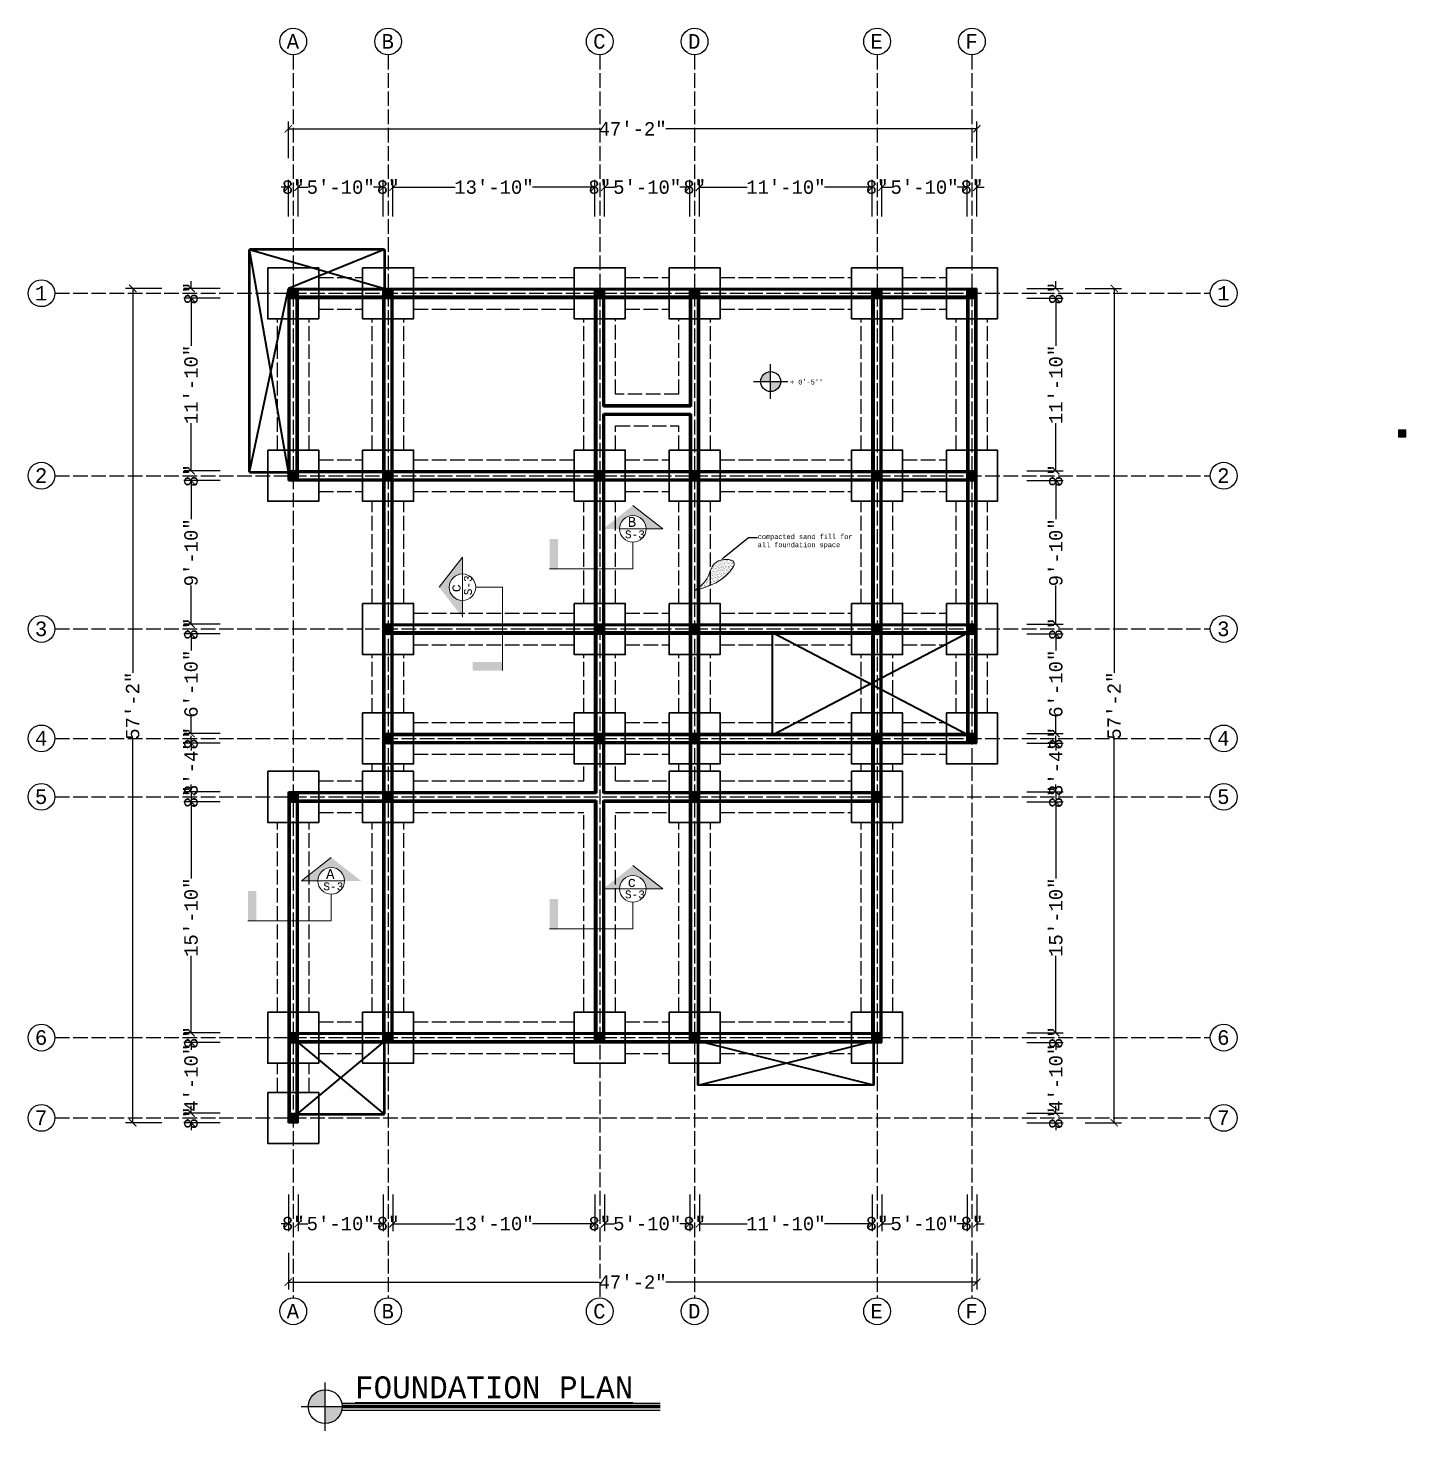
# Model space of a CAD drawing. Header units: inches. Extents: x 8351 to 42256, y 21052 to 33437.
# Drawn here: x 37426 to 38559, y 32284 to 33437 of the extents above; entities that cross this region are included whole.
import ezdxf
from ezdxf import colors
from ezdxf.entities.mleader import LeaderData, LeaderLine
from ezdxf.math import Vec2, Vec3

# ---------------------------------------------------------------- set-up
doc = ezdxf.new("R2010")
doc.units = ezdxf.units.IN
doc.header["$MEASUREMENT"] = 0
doc.linetypes.add('ACAD_ISO02W100', pattern=[15, 12, -3])
for name, color, linetype, lineweight in [('A-COLS', 52, 'Continuous', 9), ('A-COM MAT', 7, 'Continuous', 30), ('A-DIM', 7, 'Continuous', 25), ('A-FOUNDATION-WALL', 1, 'Continuous', 35), ('A-WALL', 7, 'Continuous', 35)]:
    doc.layers.add(name, color=color, linetype=linetype, lineweight=lineweight)
for name, color, linetype in [('A-FOU-TRAN', 7, 'ACAD_ISO02W100'), ('A-G-BEAM', 8, 'ACAD_ISO02W100'), ('A-WIN-SCH', 17, 'Continuous')]:
    doc.layers.add(name, color=color, linetype=linetype)
doc.styles.get("Standard").update_dxf_attribs({"font": 'consolab.ttf', "height": 11})

# ---------------------------------------------------------------- blocks, each defined once
blk = doc.blocks.new('_ArchTick')
at = {"color": 0, "linetype": 'ByBlock', "const_width": 0.15}
blk.add_lwpolyline([(-0.5, -0.5), (0.5, 0.5)], dxfattribs=at)

msp = doc.modelspace()

# ---------------------------------------------------------------- hatches: boundary and pattern name
at = {"lineweight": -2, "transparency": 33554544}
h = msp.add_hatch(color=7, dxfattribs=at)
h.paths.add_polyline_path([(37670.3, 32317.8, 0.414214), (37656.4, 32303.9), (37670.3, 32303.9)])
h.paths.add_polyline_path([(37684.2, 32303.9), (37670.3, 32303.9), (37670.3, 32289.9, 0.414214)])
at = {"layer": 'A-COLS'}
h = msp.add_hatch(color=1, dxfattribs=at)
h.dxf.hatch_style = 1
h.paths.add_polyline_path([(37648, 33223.3), (37640, 33223.3), (37640, 33215.3), (37648, 33215.3)])
h = msp.add_hatch(color=1, dxfattribs=at)
h.dxf.hatch_style = 1
h.paths.add_polyline_path([(37726, 33223.3), (37718, 33223.3), (37718, 33215.3), (37726, 33215.3)])
h = msp.add_hatch(color=1, dxfattribs=at)
h.dxf.hatch_style = 1
h.paths.add_polyline_path([(37900, 33223.3), (37892, 33223.3), (37892, 33215.3), (37900, 33215.3)])
h = msp.add_hatch(color=1, dxfattribs=at)
h.dxf.hatch_style = 1
h.paths.add_polyline_path([(37978, 33223.3), (37970, 33223.3), (37970, 33215.3), (37978, 33215.3)])
h = msp.add_hatch(color=1, dxfattribs=at)
h.dxf.hatch_style = 1
h.paths.add_polyline_path([(38128, 33223.3), (38120, 33223.3), (38120, 33215.3), (38128, 33215.3)])
h = msp.add_hatch(color=1, dxfattribs=at)
h.dxf.hatch_style = 1
h.paths.add_polyline_path([(38206, 33223.3), (38198, 33223.3), (38198, 33215.3), (38206, 33215.3)])
h = msp.add_hatch(color=1, dxfattribs=at)
h.dxf.hatch_style = 1
h.paths.add_polyline_path([(38558.8, 33101.1), (38558.8, 33107.1), (38552.8, 33107.1), (38552.8, 33101.1)])
h = msp.add_hatch(color=1, dxfattribs=at)
h.dxf.hatch_style = 1
h.paths.add_polyline_path([(37648, 33073.3), (37640, 33073.3), (37640, 33065.3), (37648, 33065.3)])
h = msp.add_hatch(color=1, dxfattribs=at)
h.dxf.hatch_style = 1
h.paths.add_polyline_path([(37726, 33073.3), (37718, 33073.3), (37718, 33065.3), (37726, 33065.3)])
h = msp.add_hatch(color=1, dxfattribs=at)
h.dxf.hatch_style = 1
h.paths.add_polyline_path([(37900, 33073.3), (37892, 33073.3), (37892, 33065.3), (37900, 33065.3)])
h = msp.add_hatch(color=1, dxfattribs=at)
h.dxf.hatch_style = 1
h.paths.add_polyline_path([(37978, 33073.3), (37970, 33073.3), (37970, 33065.3), (37978, 33065.3)])
h = msp.add_hatch(color=1, dxfattribs=at)
h.dxf.hatch_style = 1
h.paths.add_polyline_path([(38128, 33073.3), (38120, 33073.3), (38120, 33065.3), (38128, 33065.3)])
h = msp.add_hatch(color=1, dxfattribs=at)
h.dxf.hatch_style = 1
h.paths.add_polyline_path([(38206, 33073.3), (38198, 33073.3), (38198, 33065.3), (38206, 33065.3)])
h = msp.add_hatch(color=1, dxfattribs=at)
h.dxf.hatch_style = 1
h.paths.add_polyline_path([(37726, 32947.3), (37718, 32947.3), (37718, 32939.3), (37726, 32939.3)])
h = msp.add_hatch(color=1, dxfattribs=at)
h.dxf.hatch_style = 1
h.paths.add_polyline_path([(37900, 32947.3), (37892, 32947.3), (37892, 32939.3), (37900, 32939.3)])
h = msp.add_hatch(color=1, dxfattribs=at)
h.dxf.hatch_style = 1
h.paths.add_polyline_path([(37978, 32947.3), (37970, 32947.3), (37970, 32939.3), (37978, 32939.3)])
h = msp.add_hatch(color=1, dxfattribs=at)
h.dxf.hatch_style = 1
h.paths.add_polyline_path([(38128, 32947.3), (38120, 32947.3), (38120, 32939.3), (38128, 32939.3)])
h = msp.add_hatch(color=1, dxfattribs=at)
h.dxf.hatch_style = 1
h.paths.add_polyline_path([(38206, 32947.3), (38198, 32947.3), (38198, 32939.3), (38206, 32939.3)])
h = msp.add_hatch(color=1, dxfattribs=at)
h.dxf.hatch_style = 1
h.paths.add_polyline_path([(37726, 32857.3), (37718, 32857.3), (37718, 32849.3), (37726, 32849.3)])
h = msp.add_hatch(color=1, dxfattribs=at)
h.dxf.hatch_style = 1
h.paths.add_polyline_path([(37900, 32857.3), (37892, 32857.3), (37892, 32849.3), (37900, 32849.3)])
h = msp.add_hatch(color=1, dxfattribs=at)
h.dxf.hatch_style = 1
h.paths.add_polyline_path([(37978, 32857.3), (37970, 32857.3), (37970, 32849.3), (37978, 32849.3)])
h = msp.add_hatch(color=1, dxfattribs=at)
h.dxf.hatch_style = 1
h.paths.add_polyline_path([(38128, 32857.3), (38120, 32857.3), (38120, 32849.3), (38128, 32849.3)])
h = msp.add_hatch(color=1, dxfattribs=at)
h.dxf.hatch_style = 1
h.paths.add_polyline_path([(38206, 32857.3), (38198, 32857.3), (38198, 32849.3), (38206, 32849.3)])
h = msp.add_hatch(color=1, dxfattribs=at)
h.dxf.hatch_style = 1
h.paths.add_polyline_path([(37648, 32809.3), (37640, 32809.3), (37640, 32801.3), (37648, 32801.3)])
h = msp.add_hatch(color=1, dxfattribs=at)
h.dxf.hatch_style = 1
h.paths.add_polyline_path([(37726, 32809.3), (37718, 32809.3), (37718, 32801.3), (37726, 32801.3)])
h = msp.add_hatch(color=1, dxfattribs=at)
h.dxf.hatch_style = 1
h.paths.add_polyline_path([(37978, 32809.3), (37970, 32809.3), (37970, 32801.3), (37978, 32801.3)])
h = msp.add_hatch(color=1, dxfattribs=at)
h.dxf.hatch_style = 1
h.paths.add_polyline_path([(38128, 32809.3), (38120, 32809.3), (38120, 32801.3), (38128, 32801.3)])
h = msp.add_hatch(color=1, dxfattribs=at)
h.dxf.hatch_style = 1
h.paths.add_polyline_path([(37648, 32611.3), (37640, 32611.3), (37640, 32603.3), (37648, 32603.3)])
h = msp.add_hatch(color=1, dxfattribs=at)
h.dxf.hatch_style = 1
h.paths.add_polyline_path([(37726, 32611.3), (37718, 32611.3), (37718, 32603.3), (37726, 32603.3)])
h = msp.add_hatch(color=1, dxfattribs=at)
h.dxf.hatch_style = 1
h.paths.add_polyline_path([(37900, 32611.3), (37892, 32611.3), (37892, 32603.3), (37900, 32603.3)])
h = msp.add_hatch(color=1, dxfattribs=at)
h.dxf.hatch_style = 1
h.paths.add_polyline_path([(37978, 32611.3), (37970, 32611.3), (37970, 32603.3), (37978, 32603.3)])
h = msp.add_hatch(color=1, dxfattribs=at)
h.dxf.hatch_style = 1
h.paths.add_polyline_path([(38128, 32611.3), (38120, 32611.3), (38120, 32603.3), (38128, 32603.3)])
h = msp.add_hatch(color=1, dxfattribs=at)
h.dxf.hatch_style = 1
h.paths.add_polyline_path([(37648, 32545.3), (37640, 32545.3), (37640, 32537.3), (37648, 32537.3)])
at = {"layer": 'A-COM MAT'}
h = msp.add_hatch(color=256, dxfattribs=at)
h.set_gradient(color1=(255, 255, 255), tint=1)
h.paths.add_polyline_path([(38036.5, 33154.9, 0.414214), (38028.3, 33146.7), (38036.5, 33146.7)])
h.paths.add_polyline_path([(38044.7, 33146.7), (38036.5, 33146.7), (38036.5, 33138.5, 0.414214)])
h = msp.add_hatch(color=256, dxfattribs=at)
h.set_gradient(color1=(255, 255, 255))
h.paths.add_polyline_path([(37934.2, 33025.6), (37947.8, 33025.6), (37923.2, 33044.7), (37898.7, 33025.6), (37912.3, 33025.6, -1)])
h.paths.add_polyline_path([(37861.7, 33017.2), (37854.7, 33017.2), (37854.7, 32992.8), (37861.7, 32992.8)])
h = msp.add_hatch(color=256, dxfattribs=at)
h.set_gradient(color1=(255, 255, 255))
h.paths.add_polyline_path([(37783.1, 32988.5), (37783.1, 33002.2), (37764, 32977.6), (37783.1, 32953), (37783.1, 32966.7, -1)])
h.paths.add_polyline_path([(37791.5, 32916), (37791.5, 32909.1), (37816, 32909.1), (37816, 32916)])
h = msp.add_hatch(dxfattribs=at)
h.set_pattern_fill('AR-SAND', color=256, style=0)
h.set_pattern_definition([(37.5, (21645.7123, 26846.1752), (-0.06299336, 1.92682377), [0, -1.52, 0, -1.7, 0, -1.625]), (7.5, (21645.7123, 26846.1752), (1.7697767, 2.82214607), [0, -0.82, 0, -1.37, 0, -0.525]), (327.5, (21644.4823, 26846.1752), (3.11414186, 0.00565905), [0, -0.5, 0, -1.8, 0, -2.35]), (317.5, (21644.4823, 26846.1752), (3.0061266, 0.87767556), [0, -0.25, 0, -1.18, 0, -1.35])])
edge = h.paths.add_edge_path()
edge.add_spline(control_points=[(37974, 32974.8), (37978.3, 32978.1), (37986.3, 32984.4), (37988.1, 33001), (38012.1, 33001.3), (37997.6, 32983.5), (37986.5, 32978.7), (37977, 32975.8), (37974, 32974.8)], knot_values=[0, 0, 0, 0, 15.617269, 29.721996, 44.151223, 56.465575, 76.3645, 85.739691, 85.739691, 85.739691, 85.739691], degree=3, periodic=0)
h = msp.add_hatch(color=256, dxfattribs=at)
h.set_gradient(color1=(255, 255, 255))
h.paths.add_polyline_path([(37686.2, 32736.2), (37699.8, 32736.2), (37675.2, 32755.3), (37650.7, 32736.2), (37664.3, 32736.2, -1)])
h.paths.add_polyline_path([(37613.7, 32727.8), (37606.7, 32727.8), (37606.7, 32703.3), (37613.7, 32703.3)])
h = msp.add_hatch(color=256, dxfattribs=at)
h.set_gradient(color1=(255, 255, 255))
h.paths.add_polyline_path([(37934.2, 32729.6), (37947.8, 32729.6), (37923.2, 32748.7), (37898.7, 32729.6), (37912.3, 32729.6, -1)])
h.paths.add_polyline_path([(37861.7, 32721.2), (37854.7, 32721.2), (37854.7, 32696.8), (37861.7, 32696.8)])

# ---------------------------------------------------------------- linework, layer by layer
at = {"lineweight": -2}
for p, q in [((37670.3, 32283.9), (37670.3, 32323.8)), ((37650.4, 32303.9), (37684.2, 32303.9)), ((37684.2, 32306.9), (37945.7, 32306.9)), ((37684.2, 32300.9), (37945.7, 32300.9))]:
    msp.add_line(p, q, dxfattribs=at)
at = {"lineweight": 70}
msp.add_line((37684.2, 32303.9), (37945.7, 32303.9), dxfattribs=at)
at = {"lineweight": -2}
msp.add_circle((37670.3, 32303.9), 13.9, dxfattribs=at)
at = {"layer": 'A-COLS', "color": 7}
for points in [[(37640, 33223.3), (37648, 33223.3), (37648, 33215.3), (37640, 33215.3)], [(37718, 33223.3), (37726, 33223.3), (37726, 33215.3), (37718, 33215.3)], [(37892, 33223.3), (37900, 33223.3), (37900, 33215.3), (37892, 33215.3)], [(37970, 33223.3), (37978, 33223.3), (37978, 33215.3), (37970, 33215.3)], [(38120, 33223.3), (38128, 33223.3), (38128, 33215.3), (38120, 33215.3)], [(38198, 33223.3), (38206, 33223.3), (38206, 33215.3), (38198, 33215.3)], [(37640, 33073.3), (37648, 33073.3), (37648, 33065.3), (37640, 33065.3)], [(37718, 33073.3), (37726, 33073.3), (37726, 33065.3), (37718, 33065.3)], [(37892, 33073.3), (37900, 33073.3), (37900, 33065.3), (37892, 33065.3)], [(37970, 33073.3), (37978, 33073.3), (37978, 33065.3), (37970, 33065.3)], [(38120, 33073.3), (38128, 33073.3), (38128, 33065.3), (38120, 33065.3)], [(38198, 33073.3), (38206, 33073.3), (38206, 33065.3), (38198, 33065.3)], [(37718, 32947.3), (37726, 32947.3), (37726, 32939.3), (37718, 32939.3)], [(37892, 32947.3), (37900, 32947.3), (37900, 32939.3), (37892, 32939.3)], [(37970, 32947.3), (37978, 32947.3), (37978, 32939.3), (37970, 32939.3)], [(38120, 32947.3), (38128, 32947.3), (38128, 32939.3), (38120, 32939.3)], [(38198, 32947.3), (38206, 32947.3), (38206, 32939.3), (38198, 32939.3)], [(37718, 32857.3), (37726, 32857.3), (37726, 32849.3), (37718, 32849.3)], [(37892, 32857.3), (37900, 32857.3), (37900, 32849.3), (37892, 32849.3)], [(37970, 32857.3), (37978, 32857.3), (37978, 32849.3), (37970, 32849.3)], [(38120, 32857.3), (38128, 32857.3), (38128, 32849.3), (38120, 32849.3)], [(38198, 32857.3), (38206, 32857.3), (38206, 32849.3), (38198, 32849.3)], [(37640, 32809.3), (37648, 32809.3), (37648, 32801.3), (37640, 32801.3)], [(37718, 32809.3), (37726, 32809.3), (37726, 32801.3), (37718, 32801.3)], [(37970, 32809.3), (37978, 32809.3), (37978, 32801.3), (37970, 32801.3)], [(38120, 32809.3), (38128, 32809.3), (38128, 32801.3), (38120, 32801.3)], [(37640, 32611.3), (37648, 32611.3), (37648, 32603.3), (37640, 32603.3)], [(37718, 32611.3), (37726, 32611.3), (37726, 32603.3), (37718, 32603.3)], [(37892, 32611.3), (37900, 32611.3), (37900, 32603.3), (37892, 32603.3)], [(37970, 32611.3), (37978, 32611.3), (37978, 32603.3), (37970, 32603.3)], [(38120, 32611.3), (38128, 32611.3), (38128, 32603.3), (38120, 32603.3)], [(37640, 32545.3), (37648, 32545.3), (37648, 32537.3), (37640, 32537.3)]]:
    msp.add_lwpolyline(points, close=True, dxfattribs=at)
at = {"layer": 'A-COLS', "color": 1}
msp.add_lwpolyline([(38552.8, 33107.1), (38558.8, 33107.1), (38558.8, 33101.1), (38552.8, 33101.1)], close=True, dxfattribs=at)
at = {"layer": 'A-COM MAT', "lineweight": -3}
for p, q in [((38036.5, 33132.5), (38036.5, 33160.9)), ((38022.3, 33146.7), (38050.7, 33146.7))]:
    msp.add_line(p, q, dxfattribs=at)
at = {"layer": 'A-COM MAT', "lineweight": 0}
for p, q in [((37923.2, 33044.7), (37947.8, 33025.6)), ((37912.3, 33025.6), (37934.2, 33025.6)), ((37934.2, 33025.6), (37947.8, 33025.6)), ((37923.2, 32992.8), (37923.2, 33014.7)), ((37764, 32977.6), (37783.1, 33002.2)), ((37783.1, 32988.5), (37783.1, 33002.2)), ((37783.1, 32966.7), (37783.1, 32988.5)), ((37854.7, 32992.8), (37923.2, 32992.8)), ((37816, 32977.6), (37794.1, 32977.6)), ((37816, 32909.1), (37816, 32977.6)), ((37783.1, 32953), (37783.1, 32966.7)), ((37650.7, 32736.2), (37675.2, 32755.3)), ((37923.2, 32748.7), (37947.8, 32729.6)), ((37650.7, 32736.2), (37664.3, 32736.2)), ((37664.3, 32736.2), (37686.2, 32736.2)), ((37675.2, 32703.3), (37675.2, 32725.2)), ((37898.7, 32729.6), (37912.3, 32729.6)), ((37912.3, 32729.6), (37934.2, 32729.6)), ((37934.2, 32729.6), (37947.8, 32729.6)), ((37923.2, 32696.8), (37923.2, 32718.6)), ((37606.7, 32703.3), (37675.2, 32703.3)), ((37854.7, 32696.8), (37923.2, 32696.8))]:
    msp.add_line(p, q, dxfattribs=at)
at = {"layer": 'A-COM MAT'}
for points in [[(37623, 33240.3), (37665, 33240.3), (37665, 33198.3), (37623, 33198.3)], [(37701, 33240.3), (37743, 33240.3), (37743, 33198.3), (37701, 33198.3)], [(37875, 33240.3), (37917, 33240.3), (37917, 33198.3), (37875, 33198.3)], [(37953, 33240.3), (37995, 33240.3), (37995, 33198.3), (37953, 33198.3)], [(38103, 33240.3), (38145, 33240.3), (38145, 33198.3), (38103, 33198.3)], [(38181, 33240.3), (38223, 33240.3), (38223, 33198.3), (38181, 33198.3)], [(37623, 33090.3), (37665, 33090.3), (37665, 33048.3), (37623, 33048.3)], [(37701, 33090.3), (37743, 33090.3), (37743, 33048.3), (37701, 33048.3)], [(37875, 33090.3), (37917, 33090.3), (37917, 33048.3), (37875, 33048.3)], [(37953, 33090.3), (37995, 33090.3), (37995, 33048.3), (37953, 33048.3)], [(38103, 33090.3), (38145, 33090.3), (38145, 33048.3), (38103, 33048.3)], [(38181, 33090.3), (38223, 33090.3), (38223, 33048.3), (38181, 33048.3)], [(37701, 32964.3), (37743, 32964.3), (37743, 32922.3), (37701, 32922.3)], [(37875, 32964.3), (37917, 32964.3), (37917, 32922.3), (37875, 32922.3)], [(37953, 32964.3), (37995, 32964.3), (37995, 32922.3), (37953, 32922.3)], [(38103, 32964.3), (38145, 32964.3), (38145, 32922.3), (38103, 32922.3)], [(38181, 32964.3), (38223, 32964.3), (38223, 32922.3), (38181, 32922.3)], [(37701, 32874.3), (37743, 32874.3), (37743, 32832.3), (37701, 32832.3)], [(37875, 32874.3), (37917, 32874.3), (37917, 32832.3), (37875, 32832.3)], [(37953, 32874.3), (37995, 32874.3), (37995, 32832.3), (37953, 32832.3)], [(38103, 32874.3), (38145, 32874.3), (38145, 32832.3), (38103, 32832.3)], [(38181, 32874.3), (38223, 32874.3), (38223, 32832.3), (38181, 32832.3)], [(37623, 32826.3), (37665, 32826.3), (37665, 32784.3), (37623, 32784.3)], [(37701, 32826.3), (37743, 32826.3), (37743, 32784.3), (37701, 32784.3)], [(37953, 32826.3), (37995, 32826.3), (37995, 32784.3), (37953, 32784.3)], [(38103, 32826.3), (38145, 32826.3), (38145, 32784.3), (38103, 32784.3)], [(37623, 32628.3), (37665, 32628.3), (37665, 32586.3), (37623, 32586.3)], [(37701, 32628.3), (37743, 32628.3), (37743, 32586.3), (37701, 32586.3)], [(37875, 32628.3), (37917, 32628.3), (37917, 32586.3), (37875, 32586.3)], [(37953, 32628.3), (37995, 32628.3), (37995, 32586.3), (37953, 32586.3)], [(38103, 32628.3), (38145, 32628.3), (38145, 32586.3), (38103, 32586.3)], [(37623, 32562.3), (37665, 32562.3), (37665, 32520.3), (37623, 32520.3)]]:
    msp.add_lwpolyline(points, close=True, dxfattribs=at)
at = {"layer": 'A-COM MAT', "lineweight": -3}
msp.add_circle((38036.5, 33146.7), 8.21, dxfattribs=at)
at = {"layer": 'A-COM MAT', "lineweight": 0}
for centre in [(37923.2, 33025.6), (37783.1, 32977.6), (37675.2, 32736.2), (37923.2, 32729.6)]:
    msp.add_circle(centre, 10.9, dxfattribs=at)
msp.add_spline([(37974, 32974.8), (37984.9, 32986.1), (37991.9, 32998.3), (38006.3, 32998.3), (38000.2, 32987.6), (37982.9, 32977.7), (37974, 32974.8)], degree=3, dxfattribs=at)
at = {"layer": 'A-DIM'}
for p, q in [((37640, 33330.5), (37640, 33360.5)), ((38206, 33330.5), (38206, 33360.5)), ((37640, 33354.5), (37895.6, 33354.5)), ((38206, 33354.5), (37950.4, 33354.5)), ((37640, 33282.5), (37640, 33312.5)), ((37648, 33282.5), (37648, 33312.5)), ((37648, 33282.5), (37648, 33312.5)), ((37718, 33282.5), (37718, 33312.5)), ((37718, 33282.5), (37718, 33312.5)), ((37726, 33282.5), (37726, 33312.5)), ((37726, 33282.5), (37726, 33312.5)), ((37892, 33282.5), (37892, 33312.5)), ((37892, 33282.5), (37892, 33312.5)), ((37900, 33282.5), (37900, 33312.5)), ((37900, 33282.5), (37900, 33312.5)), ((37970, 33282.5), (37970, 33312.5)), ((37970, 33282.5), (37970, 33312.5)), ((37978, 33282.5), (37978, 33312.5)), ((37978, 33282.5), (37978, 33312.5)), ((38120, 33282.5), (38120, 33312.5)), ((38120, 33282.5), (38120, 33312.5)), ((38128, 33282.5), (38128, 33312.5)), ((38128, 33282.5), (38128, 33312.5)), ((38198, 33282.5), (38198, 33312.5)), ((38198, 33282.5), (38198, 33312.5)), ((38206, 33282.5), (38206, 33312.5)), ((37640, 33306.5), (37634, 33306.5)), ((37648, 33306.5), (37654, 33306.5)), ((37648, 33306.5), (37656.1, 33306.5)), ((37718, 33306.5), (37709.9, 33306.5)), ((37718, 33306.5), (37712, 33306.5)), ((37726, 33306.5), (37732, 33306.5)), ((37726, 33306.5), (37777.2, 33306.5)), ((37892, 33306.5), (37840.8, 33306.5)), ((37892, 33306.5), (37886, 33306.5)), ((37900, 33306.5), (37906, 33306.5)), ((37900, 33306.5), (37908.1, 33306.5)), ((37970, 33306.5), (37961.9, 33306.5)), ((37970, 33306.5), (37964, 33306.5)), ((37978, 33306.5), (37984, 33306.5)), ((37978, 33306.5), (38017.2, 33306.5)), ((38120, 33306.5), (38080.8, 33306.5)), ((38120, 33306.5), (38114, 33306.5)), ((38128, 33306.5), (38134, 33306.5)), ((38128, 33306.5), (38136.1, 33306.5)), ((38198, 33306.5), (38189.9, 33306.5)), ((38198, 33306.5), (38192, 33306.5)), ((38206, 33306.5), (38212, 33306.5)), ((37536, 33223.3), (37506, 33223.3)), ((37512, 33223.3), (37512, 32907.3)), ((37584, 33223.3), (37554, 33223.3)), ((37560, 33223.3), (37560, 33229.3)), ((38247, 33223.3), (38277, 33223.3)), ((38271, 33223.3), (38271, 33229.3)), ((38295, 33223.3), (38325, 33223.3)), ((38319, 33223.3), (38319, 32907.3)), ((37584, 33215.3), (37554, 33215.3)), ((37584, 33215.3), (37554, 33215.3)), ((37560, 33215.3), (37560, 33176.2)), ((37560, 33215.3), (37560, 33209.3)), ((38247, 33215.3), (38277, 33215.3)), ((38247, 33215.3), (38277, 33215.3)), ((38271, 33215.3), (38271, 33209.3)), ((38271, 33215.3), (38271, 33176.2)), ((37560, 33073.3), (37560, 33112.5)), ((38271, 33073.3), (38271, 33112.5)), ((37584, 33073.3), (37554, 33073.3)), ((37584, 33073.3), (37554, 33073.3)), ((37560, 33073.3), (37560, 33079.3)), ((38247, 33073.3), (38277, 33073.3)), ((38247, 33073.3), (38277, 33073.3)), ((38271, 33073.3), (38271, 33079.3)), ((37584, 33065.3), (37554, 33065.3)), ((37584, 33065.3), (37554, 33065.3)), ((37560, 33065.3), (37560, 33033.6)), ((37560, 33065.3), (37560, 33059.3)), ((38247, 33065.3), (38277, 33065.3)), ((38247, 33065.3), (38277, 33065.3)), ((38271, 33065.3), (38271, 33059.3)), ((38271, 33065.3), (38271, 33033.6)), ((37560, 32947.3), (37560, 32979.1)), ((38271, 32947.3), (38271, 32979.1)), ((37560, 32947.3), (37560, 32953.3)), ((38271, 32947.3), (38271, 32953.3)), ((37584, 32947.3), (37554, 32947.3)), ((37584, 32947.3), (37554, 32947.3)), ((38247, 32947.3), (38277, 32947.3)), ((38247, 32947.3), (38277, 32947.3)), ((37584, 32939.3), (37554, 32939.3)), ((37584, 32939.3), (37554, 32939.3)), ((37560, 32939.3), (37560, 32925.5)), ((37560, 32939.3), (37560, 32933.3)), ((38247, 32939.3), (38277, 32939.3)), ((38247, 32939.3), (38277, 32939.3)), ((38271, 32939.3), (38271, 32933.3)), ((38271, 32939.3), (38271, 32925.5)), ((37560, 32857.3), (37560, 32871.2)), ((37560, 32857.3), (37560, 32863.3)), ((38271, 32857.3), (38271, 32871.2)), ((38271, 32857.3), (38271, 32863.3)), ((37512, 32537.3), (37512, 32853.4)), ((37584, 32857.3), (37554, 32857.3)), ((37584, 32857.3), (37554, 32857.3)), ((37584, 32849.3), (37554, 32849.3)), ((37584, 32849.3), (37554, 32849.3)), ((37560, 32849.3), (37560, 32855.3)), ((37560, 32849.3), (37560, 32843.3)), ((38247, 32857.3), (38277, 32857.3)), ((38247, 32857.3), (38277, 32857.3)), ((38247, 32849.3), (38277, 32849.3)), ((38247, 32849.3), (38277, 32849.3)), ((38271, 32849.3), (38271, 32855.3)), ((38271, 32849.3), (38271, 32843.3)), ((38319, 32537.3), (38319, 32853.4)), ((37560, 32809.3), (37560, 32815.3)), ((38271, 32809.3), (38271, 32815.3)), ((37584, 32809.3), (37554, 32809.3)), ((37584, 32809.3), (37554, 32809.3)), ((37560, 32809.3), (37560, 32803.3)), ((38247, 32809.3), (38277, 32809.3)), ((38247, 32809.3), (38277, 32809.3)), ((38271, 32809.3), (38271, 32803.3)), ((37584, 32801.3), (37554, 32801.3)), ((37584, 32801.3), (37554, 32801.3)), ((37560, 32801.3), (37560, 32738.2)), ((37560, 32801.3), (37560, 32795.3)), ((38247, 32801.3), (38277, 32801.3)), ((38247, 32801.3), (38277, 32801.3)), ((38271, 32801.3), (38271, 32795.3)), ((38271, 32801.3), (38271, 32738.2)), ((37560, 32611.3), (37560, 32674.5)), ((38271, 32611.3), (38271, 32674.5)), ((37584, 32611.3), (37554, 32611.3)), ((37584, 32611.3), (37554, 32611.3)), ((37560, 32611.3), (37560, 32617.3)), ((38247, 32611.3), (38277, 32611.3)), ((38247, 32611.3), (38277, 32611.3)), ((38271, 32611.3), (38271, 32617.3)), ((37584, 32603.3), (37554, 32603.3)), ((37584, 32603.3), (37554, 32603.3)), ((37560, 32603.3), (37560, 32601.7)), ((37560, 32603.3), (37560, 32597.3)), ((38247, 32603.3), (38277, 32603.3)), ((38247, 32603.3), (38277, 32603.3)), ((38271, 32603.3), (38271, 32597.3)), ((38271, 32603.3), (38271, 32601.7)), ((37560, 32545.3), (37560, 32551.3)), ((38271, 32545.3), (38271, 32551.3)), ((37584, 32545.3), (37554, 32545.3)), ((37584, 32545.3), (37554, 32545.3)), ((37560, 32545.3), (37560, 32546.9)), ((38247, 32545.3), (38277, 32545.3)), ((38247, 32545.3), (38277, 32545.3)), ((38271, 32545.3), (38271, 32546.9)), ((37536, 32537.3), (37506, 32537.3)), ((37584, 32537.3), (37554, 32537.3)), ((37560, 32537.3), (37560, 32531.3)), ((38247, 32537.3), (38277, 32537.3)), ((38271, 32537.3), (38271, 32531.3)), ((38295, 32537.3), (38325, 32537.3)), ((37640, 32478.3), (37640, 32448.3)), ((37648, 32478.3), (37648, 32448.3)), ((37648, 32478.3), (37648, 32448.3)), ((37718, 32478.3), (37718, 32448.3)), ((37718, 32478.3), (37718, 32448.3)), ((37726, 32478.3), (37726, 32448.3)), ((37726, 32478.3), (37726, 32448.3)), ((37892, 32478.3), (37892, 32448.3)), ((37892, 32478.3), (37892, 32448.3)), ((37900, 32478.3), (37900, 32448.3)), ((37900, 32478.3), (37900, 32448.3)), ((37970, 32478.3), (37970, 32448.3)), ((37970, 32478.3), (37970, 32448.3)), ((37978, 32478.3), (37978, 32448.3)), ((37978, 32478.3), (37978, 32448.3)), ((38120, 32478.3), (38120, 32448.3)), ((38120, 32478.3), (38120, 32448.3)), ((38128, 32478.3), (38128, 32448.3)), ((38128, 32478.3), (38128, 32448.3)), ((38198, 32478.3), (38198, 32448.3)), ((38198, 32478.3), (38198, 32448.3)), ((38206, 32478.3), (38206, 32448.3)), ((37640, 32454.3), (37634, 32454.3)), ((37648, 32454.3), (37654, 32454.3)), ((37648, 32454.3), (37656.1, 32454.3)), ((37718, 32454.3), (37709.9, 32454.3)), ((37718, 32454.3), (37712, 32454.3)), ((37726, 32454.3), (37732, 32454.3)), ((37726, 32454.3), (37777.2, 32454.3)), ((37892, 32454.3), (37840.8, 32454.3)), ((37892, 32454.3), (37886, 32454.3)), ((37900, 32454.3), (37906, 32454.3)), ((37900, 32454.3), (37908.1, 32454.3)), ((37970, 32454.3), (37961.9, 32454.3)), ((37970, 32454.3), (37964, 32454.3)), ((37978, 32454.3), (37984, 32454.3)), ((37978, 32454.3), (38017.2, 32454.3)), ((38120, 32454.3), (38080.8, 32454.3)), ((38120, 32454.3), (38114, 32454.3)), ((38128, 32454.3), (38134, 32454.3)), ((38128, 32454.3), (38136.1, 32454.3)), ((38198, 32454.3), (38189.9, 32454.3)), ((38198, 32454.3), (38192, 32454.3)), ((38206, 32454.3), (38212, 32454.3)), ((37640, 32430.3), (37640, 32400.3)), ((38206, 32430.3), (38206, 32400.3)), ((37640, 32406.3), (37895.6, 32406.3)), ((38206, 32406.3), (37950.4, 32406.3))]:
    msp.add_line(p, q, dxfattribs=at)
at = {"layer": 'A-FOU-TRAN', "color": 0}
for p, q in [((37665, 33232.3), (37701, 33232.3)), ((37743, 33232.3), (37875, 33232.3)), ((37917, 33232.3), (37953, 33232.3)), ((37995, 33232.3), (38103, 33232.3)), ((38145, 33232.3), (38181, 33232.3)), ((37631, 33090.3), (37631, 33198.3)), ((37657, 33090.3), (37657, 33198.3)), ((37665, 33206.3), (37701, 33206.3)), ((37709, 33090.3), (37709, 33198.3)), ((37735, 33090.3), (37735, 33198.3)), ((37743, 33206.3), (37875, 33206.3)), ((37883, 33090.3), (37883, 33198.3)), ((37909, 33136.3), (37909, 33198.3)), ((37917, 33206.3), (37953, 33206.3)), ((37961, 33136.3), (37961, 33198.3)), ((37987, 33090.3), (37987, 33198.3)), ((37995, 33206.3), (38103, 33206.3)), ((38111, 33090.3), (38111, 33198.3)), ((38137, 33090.3), (38137, 33198.3)), ((38145, 33206.3), (38181, 33206.3)), ((38188.9, 33090.3), (38188.9, 33198.3)), ((38214.9, 33090.3), (38214.9, 33198.3)), ((37961, 33136.3), (37909, 33136.3)), ((37909, 33090.3), (37909, 33110.3)), ((37909, 33110.3), (37961, 33110.3)), ((37961, 33090.3), (37961, 33110.3)), ((37665, 33082.3), (37701, 33082.3)), ((37743, 33082.3), (37875, 33082.3)), ((37917, 33082.3), (37953, 33082.3)), ((37995, 33082.3), (38103, 33082.3)), ((38145, 33082.3), (38181, 33082.3)), ((37665, 33056.3), (37701, 33056.3)), ((37709, 32964.3), (37709, 33048.3)), ((37735, 32964.3), (37735, 33048.3)), ((37743, 33056.3), (37875, 33056.3)), ((37883, 32964.3), (37883, 33048.3)), ((37909, 32964.3), (37909, 33048.3)), ((37917, 33056.3), (37953, 33056.3)), ((37961, 32964.3), (37961, 33048.3)), ((37987, 32964.3), (37987, 33048.3)), ((37995, 33056.3), (38103, 33056.3)), ((38111, 32964.3), (38111, 33048.3)), ((38137, 32964.3), (38137, 33048.3)), ((38145, 33056.3), (38181, 33056.3)), ((38188.9, 32964.3), (38188.9, 33048.3)), ((38214.9, 32964.3), (38214.9, 33048.3)), ((37743, 32956.3), (37875, 32956.3)), ((37917, 32956.3), (37953, 32956.3)), ((37995, 32956.3), (38103, 32956.3)), ((38145, 32956.3), (38181, 32956.3)), ((37743, 32930.3), (37875, 32930.3)), ((37917, 32930.3), (37953, 32930.3)), ((37995, 32930.3), (38103, 32930.3)), ((38145, 32930.3), (38181, 32930.3)), ((37709, 32874.3), (37709, 32922.3)), ((37735, 32874.3), (37735, 32922.3)), ((37883, 32874.3), (37883, 32922.3)), ((37909, 32874.3), (37909, 32922.3)), ((37961, 32874.3), (37961, 32922.3)), ((37987, 32874.3), (37987, 32922.3)), ((38111, 32874.3), (38111, 32922.3)), ((38137, 32874.3), (38137, 32922.3)), ((38188.9, 32874.3), (38188.9, 32922.3)), ((38214.9, 32874.3), (38214.9, 32922.3)), ((37743, 32866.3), (37875, 32866.3)), ((37917, 32866.3), (37953, 32866.3)), ((37995, 32866.3), (38103, 32866.3)), ((38145, 32866.3), (38181, 32866.3)), ((37743, 32840.3), (37875, 32840.3)), ((37917, 32840.3), (37953, 32840.3)), ((37995, 32840.3), (38103, 32840.3)), ((38145, 32840.3), (38181, 32840.3)), ((37709, 32826.3), (37709, 32832.3)), ((37735, 32826.3), (37735, 32832.3)), ((37883, 32818.3), (37883, 32832.3)), ((37909, 32818.3), (37909, 32832.3)), ((37961, 32826.3), (37961, 32832.3)), ((37987, 32826.3), (37987, 32832.3)), ((38111, 32826.3), (38111, 32832.3)), ((38137, 32826.3), (38137, 32832.3)), ((37665, 32818.3), (37701, 32818.3)), ((37743, 32818.3), (37883, 32818.3)), ((37909, 32818.3), (37953, 32818.3)), ((37995, 32818.3), (38103, 32818.3)), ((37665, 32792.3), (37701, 32792.3)), ((37743, 32792.3), (37883, 32792.3)), ((37883, 32628.3), (37883, 32792.3)), ((37909, 32628.3), (37909, 32792.3)), ((37909, 32792.3), (37953, 32792.3)), ((37995, 32792.3), (38103, 32792.3)), ((37631, 32628.3), (37631, 32784.3)), ((37657, 32628.3), (37657, 32784.3)), ((37709, 32628.3), (37709, 32784.3)), ((37735, 32628.3), (37735, 32784.3)), ((37961, 32628.3), (37961, 32784.3)), ((37987, 32628.3), (37987, 32784.3)), ((38111, 32628.3), (38111, 32784.3)), ((38137, 32628.3), (38137, 32784.3)), ((37665, 32620.3), (37701, 32620.3)), ((37743, 32620.3), (37875, 32620.3)), ((37917, 32620.3), (37953, 32620.3)), ((37995, 32620.3), (38103, 32620.3)), ((37631, 32562.3), (37631, 32586.3)), ((37657, 32562.3), (37657, 32586.3)), ((37665, 32594.3), (37701, 32594.3)), ((37743, 32594.3), (37875, 32594.3)), ((37917, 32594.3), (37953, 32594.3)), ((37995, 32594.3), (38103, 32594.3))]:
    msp.add_line(p, q, dxfattribs=at)
at = {"layer": 'A-FOUNDATION-WALL'}
for p, q in [((37640, 33223.3), (38206, 33223.3)), ((37640, 33065.3), (37640, 33223.3)), ((37648, 33065.3), (37648, 33223.3)), ((37718, 32603.3), (37718, 33223.3)), ((37726, 32603.3), (37726, 33223.3)), ((37892, 32809.3), (37892, 33223.3)), ((37900, 33127.3), (37900, 33223.3)), ((37970, 33127.3), (37970, 33223.3)), ((37978, 32603.3), (37978, 33223.3)), ((38120, 32603.3), (38120, 33223.3)), ((38128, 32603.3), (38128, 33223.3)), ((38198, 32849.3), (38198, 33223.3)), ((38206, 32849.3), (38206, 33223.3)), ((37640, 33215.3), (38206, 33215.3)), ((37970, 33127.3), (37900, 33127.3)), ((37900, 33119.3), (37970, 33119.3)), ((37900, 32809.3), (37900, 33119.3)), ((37970, 32603.3), (37970, 33119.3)), ((37640, 33073.3), (38206, 33073.3)), ((37640, 33065.3), (38206, 33065.3)), ((37718, 32947.3), (38206, 32947.3)), ((37718, 32939.3), (38206, 32939.3)), ((37718, 32857.3), (38206, 32857.3)), ((37718, 32849.3), (38206, 32849.3)), ((37640, 32537.3), (37640, 32809.3)), ((37640, 32809.3), (37892, 32809.3)), ((37648, 32537.3), (37648, 32809.3)), ((37900, 32809.3), (38128, 32809.3)), ((37640, 32801.3), (37892, 32801.3)), ((37892, 32603.3), (37892, 32801.3)), ((37900, 32603.3), (37900, 32801.3)), ((37900, 32801.3), (38128, 32801.3)), ((37640, 32611.3), (38128, 32611.3)), ((37640, 32603.3), (38128, 32603.3)), ((37648, 32537.3), (37640, 32537.3))]:
    msp.add_line(p, q, dxfattribs=at)
at = {"layer": 'A-G-BEAM'}
for p, q in [((37644, 33415.3), (37644, 32393.3)), ((37722, 33415.3), (37722, 32393.3)), ((37896, 33415.3), (37896, 33126.3)), ((37974, 33415.3), (37974, 32393.3)), ((38124, 33415.3), (38124, 32393.3)), ((38202, 33415.3), (38202, 32393.3)), ((37448, 33219.3), (38398, 33219.3)), ((37896, 33126.3), (37896, 32393.3)), ((37448, 33069.3), (38398, 33069.3)), ((37448, 32943.3), (38398, 32943.3)), ((37448, 32853.3), (38398, 32853.3)), ((37448, 32805.3), (38398, 32805.3)), ((37448, 32607.3), (38398, 32607.3)), ((37448, 32541.3), (38398, 32541.3))]:
    msp.add_line(p, q, dxfattribs=at)
at = {"layer": 'A-G-BEAM', "color": 7, "linetype": 'Continuous'}
for centre in [(37644, 33426.3), (37722, 33426.3), (37896, 33426.3), (37974, 33426.3), (38124, 33426.3), (38202, 33426.3), (37437, 33219.3), (38409, 33219.3), (37437, 33069.3), (38409, 33069.3), (37437, 32943.3), (38409, 32943.3), (37437, 32853.3), (38409, 32853.3), (37437, 32805.3), (38409, 32805.3), (37437, 32607.3), (38409, 32607.3), (37437, 32541.3), (38409, 32541.3), (37644, 32382.3), (37722, 32382.3), (37896, 32382.3), (37974, 32382.3), (38124, 32382.3), (38202, 32382.3)]:
    msp.add_circle(centre, 11, dxfattribs=at)
at = {"layer": 'A-WALL', "lineweight": 50}
for p, q in [((37719, 33255.3), (37608, 33255.3)), ((37608, 33072.3), (37608, 33255.3)), ((37719, 33255.3), (37719, 33222.3)), ((38205, 33222.3), (37641, 33222.3)), ((37641, 33072.3), (37641, 33222.3)), ((37647, 33066.3), (37647, 33222.3)), ((37719, 33066.3), (37719, 33222.3)), ((37725, 32604.3), (37725, 33222.3)), ((37893, 33222.3), (37893, 33066.3)), ((37899, 33126.3), (37899, 33222.3)), ((37971, 33222.3), (37971, 33126.3)), ((37977, 32604.3), (37977, 33222.3)), ((38121, 33222.3), (38121, 32604.3)), ((38127, 32604.3), (38127, 33222.3)), ((38199, 33222.3), (38199, 32850.3)), ((38205, 32850.2), (38205, 33222.3)), ((38205, 33216.3), (37641, 33216.3)), ((37971, 33126.3), (37899, 33126.3)), ((37899, 33066.3), (37899, 33120.3)), ((37899, 33120.3), (37971, 33120.3)), ((37971, 33120.3), (37971, 32604.3)), ((37608, 33072.3), (37641, 33072.3)), ((38205, 33072.3), (37641, 33072.3)), ((37641, 33072.3), (37641, 33066.3)), ((37641, 33066.3), (38205, 33066.3)), ((37719, 32544.3), (37719, 33066.3)), ((37893, 33066.3), (37893, 32808.3)), ((37899, 32808.3), (37899, 33066.3)), ((38205, 32946.3), (37719, 32946.3)), ((38205, 32940.3), (37719, 32940.3)), ((37893, 32940.3), (37899, 32940.3)), ((37719, 32856.3), (38199, 32856.3)), ((37719, 32850.3), (38199, 32850.3)), ((37641, 32808.3), (37641, 32802.3)), ((37893, 32808.3), (37641, 32808.3)), ((38127, 32808.3), (37899, 32808.3)), ((37641, 32802.3), (37893, 32802.3)), ((37641, 32802.3), (37641, 32604.3)), ((37647, 32802.3), (37647, 32604.3)), ((37893, 32802.3), (37893, 32604.3)), ((37899, 32604.3), (37899, 32802.3)), ((37899, 32802.3), (38127, 32802.3)), ((38127, 32610.3), (37641, 32610.3)), ((37641, 32604.3), (38127, 32604.3)), ((37641, 32604.3), (37641, 32538.3)), ((37647, 32604.3), (37641, 32604.3)), ((37647, 32538.3), (37647, 32604.3)), ((37977, 32568.3), (37977, 32604.3)), ((38121, 32604.3), (38121, 32568.3)), ((37647, 32544.3), (37641, 32544.3)), ((37647, 32538.3), (37641, 32538.3)), ((37647, 32544.3), (37719, 32544.3))]:
    msp.add_line(p, q, dxfattribs=at)
at = {"layer": 'A-WALL'}
for p, q in [((37640, 33072.3), (37608, 33255.3)), ((37608, 33255.3), (37719, 33223.3)), ((37719, 33255.3), (37640, 33223.3)), ((37608, 33072.3), (37640, 33223.3)), ((38038, 32940.3), (38199, 32856.3)), ((38038, 32856.3), (38199, 32940.3)), ((37719, 32544.3), (37647, 32604.3)), ((37719, 32604.3), (37647, 32544.3)), ((37977, 32568.3), (38121, 32604.3)), ((38121, 32568.3), (37977, 32604.3))]:
    msp.add_line(p, q, dxfattribs=at)
for points in [[(38199, 32856.3), (38038, 32856.3), (38038, 32940.3), (38199, 32940.3)], [(37977, 32604.3), (38121, 32604.3), (38121, 32568.3), (37977, 32568.3)]]:
    msp.add_lwpolyline(points, close=True, dxfattribs=at)

# ---------------------------------------------------------------- block references
at = {"layer": 'A-DIM', "xscale": 6, "yscale": 6, "zscale": 6}
for p, rotation in [((37640, 33354.5), 180), ((37648, 33306.5), 180), ((37648, 33306.5), 180), ((37726, 33306.5), 180), ((37726, 33306.5), 180), ((37900, 33306.5), 180), ((37900, 33306.5), 180), ((37978, 33306.5), 180), ((37978, 33306.5), 180), ((38128, 33306.5), 180), ((38128, 33306.5), 180), ((38206, 33306.5), 180), ((37512, 33223.3), 90), ((37560, 33223.3), 270), ((37560, 33215.3), 90), ((37560, 33215.3), 90), ((38271, 33223.3), 270), ((38271, 33215.3), 90), ((38271, 33215.3), 90), ((38319, 33223.3), 90), ((37560, 33073.3), 270), ((37560, 33073.3), 270), ((37560, 33065.3), 90), ((37560, 33065.3), 90), ((38271, 33073.3), 270), ((38271, 33073.3), 270), ((38271, 33065.3), 90), ((38271, 33065.3), 90), ((37560, 32947.3), 270), ((37560, 32947.3), 270), ((37560, 32939.3), 90), ((37560, 32939.3), 90), ((38271, 32947.3), 270), ((38271, 32947.3), 270), ((38271, 32939.3), 90), ((38271, 32939.3), 90), ((37560, 32857.3), 270), ((37560, 32857.3), 270), ((37560, 32849.3), 270), ((37560, 32849.3), 90), ((38271, 32857.3), 270), ((38271, 32857.3), 270), ((38271, 32849.3), 90), ((38271, 32849.3), 270), ((37560, 32809.3), 270), ((37560, 32809.3), 90), ((37560, 32801.3), 90), ((37560, 32801.3), 90), ((38271, 32809.3), 90), ((38271, 32809.3), 270), ((38271, 32801.3), 90), ((38271, 32801.3), 90), ((37560, 32611.3), 270), ((37560, 32611.3), 270), ((38271, 32611.3), 270), ((38271, 32611.3), 270), ((37560, 32603.3), 90), ((37560, 32603.3), 90), ((38271, 32603.3), 90), ((38271, 32603.3), 90), ((37512, 32537.3), 270), ((37560, 32545.3), 270), ((37560, 32545.3), 270), ((37560, 32537.3), 90), ((38271, 32545.3), 270), ((38271, 32545.3), 270), ((38271, 32537.3), 90), ((38319, 32537.3), 270), ((37648, 32454.3), 180), ((37648, 32454.3), 180), ((37726, 32454.3), 180), ((37726, 32454.3), 180), ((37900, 32454.3), 180), ((37900, 32454.3), 180), ((37978, 32454.3), 180), ((37978, 32454.3), 180), ((38128, 32454.3), 180), ((38128, 32454.3), 180), ((38206, 32454.3), 180), ((37640, 32406.3), 180)]:
    msp.add_blockref('_ArchTick', p, dxfattribs=dict(at, rotation=rotation))
for p in [(38206, 33354.5), (37640, 33306.5), (37718, 33306.5), (37718, 33306.5), (37892, 33306.5), (37892, 33306.5), (37970, 33306.5), (37970, 33306.5), (38120, 33306.5), (38120, 33306.5), (38198, 33306.5), (38198, 33306.5), (37640, 32454.3), (37718, 32454.3), (37718, 32454.3), (37892, 32454.3), (37892, 32454.3), (37970, 32454.3), (37970, 32454.3), (38120, 32454.3), (38120, 32454.3), (38198, 32454.3), (38198, 32454.3), (38206, 32406.3)]:
    msp.add_blockref('_ArchTick', p, dxfattribs=at)

# ---------------------------------------------------------------- texts
at = {"layer": 'A-COM MAT', "attachment_point": 1}
for s, width, insert, char_height in [("+ 0'-5''", 25.607, (38052.5, 33148.3), 4), ('B', 3.068, (37919, 33035.4), 8.19), ('S-3', 3.068, (37916.7, 33024.3), 6.47), ('A', 3.068, (37671, 32746), 8.19), ('S-3', 3.068, (37668.7, 32734.9), 6.47), ('c', 3.068, (37919, 32739.4), 8.19), ('S-3', 3.068, (37916.7, 32728.3), 6.47)]:
    msp.add_mtext_dynamic_manual_height_columns(s, width=width, gutter_width=15, heights=[0], dxfattribs=dict(at, insert=insert, char_height=char_height))
at = {"layer": 'A-COM MAT', "attachment_point": 1, "rotation": 90}
for s, insert, char_height in [('c', (37773.3, 32973.4), 8.19), ('S-3', (37784.4, 32971), 6.47)]:
    msp.add_mtext_dynamic_manual_height_columns(s, width=3.068, gutter_width=15, heights=[0], dxfattribs=dict(at, insert=insert, char_height=char_height))
at = {"layer": 'A-DIM'}
msp.add_text('57\'-2"', height=11, rotation=90, dxfattribs=at).set_placement((37517.4, 32852.2))
at = {"layer": 'A-DIM', "char_height": 11, "attachment_point": 5}
for s, insert in [('\\A1;47\'-2"', (37923, 33354.5)), ('\\A1;8"', (37644, 33306.5)), ('\\A1;5\'-10"', (37683, 33306.5)), ('\\A1;8"', (37722, 33306.5)), ('\\A1;13\'-10"', (37809, 33306.5)), ('\\A1;8"', (37896, 33306.5)), ('\\A1;5\'-10"', (37935, 33306.5)), ('\\A1;8"', (37974, 33306.5)), ('\\A1;11\'-10"', (38049, 33306.5)), ('\\A1;8"', (38124, 33306.5)), ('\\A1;5\'-10"', (38163, 33306.5)), ('\\A1;8"', (38202, 33306.5)), ('\\A1;8"', (37644, 32454.3)), ('\\A1;5\'-10"', (37683, 32454.3)), ('\\A1;8"', (37722, 32454.3)), ('\\A1;13\'-10"', (37809, 32454.3)), ('\\A1;8"', (37896, 32454.3)), ('\\A1;5\'-10"', (37935, 32454.3)), ('\\A1;8"', (37974, 32454.3)), ('\\A1;11\'-10"', (38049, 32454.3)), ('\\A1;8"', (38124, 32454.3)), ('\\A1;5\'-10"', (38163, 32454.3)), ('\\A1;8"', (38202, 32454.3)), ('\\A1;47\'-2"', (37923, 32406.3))]:
    msp.add_mtext(s, dxfattribs=dict(at, insert=insert))
at = {"layer": 'A-DIM', "char_height": 11, "attachment_point": 5, "rotation": 90}
for s, insert in [('\\A1;8"', (37560, 33219.3)), ('\\A1;8"', (38271, 33219.3)), ('\\A1;11\'-10"', (37560, 33144.3)), ('\\A1;11\'-10"', (38271, 33144.3)), ('\\A1;8"', (37560, 33069.3)), ('\\A1;8"', (38271, 33069.3)), ('\\A1;9\'-10"', (37560, 33006.3)), ('\\A1;9\'-10"', (38271, 33006.3)), ('\\A1;8"', (37560, 32943.3)), ('\\A1;8"', (38271, 32943.3)), ('\\A1;6\'-10"', (37560, 32898.3)), ('\\A1;6\'-10"', (38271, 32898.3)), ('\\A1;57\'-2"', (38319, 32880.3)), ('\\A1;8"', (37560, 32853.3)), ('\\A1;3\'-4"', (37560, 32829.3)), ('\\A1;8"', (38271, 32853.3)), ('\\A1;3\'-4"', (38271, 32829.3)), ('\\A1;8"', (37560, 32805.3)), ('\\A1;8"', (38271, 32805.3)), ('\\A1;15\'-10"', (37560, 32706.3)), ('\\A1;15\'-10"', (38271, 32706.3)), ('\\A1;8"', (37560, 32607.3)), ('\\A1;8"', (38271, 32607.3)), ('\\A1;4\'-10"', (37560, 32574.3)), ('\\A1;4\'-10"', (38271, 32574.3)), ('\\A1;8"', (37560, 32541.3)), ('\\A1;8"', (38271, 32541.3))]:
    msp.add_mtext(s, dxfattribs=dict(at, insert=insert))
at = {"layer": 'A-G-BEAM', "color": 7, "char_height": 12, "attachment_point": 1}
for s, insert in [('A ', (37638.6, 33432.4)), ('B ', (37716.6, 33432.4)), ('C ', (37890.6, 33432.4)), ('D ', (37968.6, 33432.4)), ('E ', (38118.6, 33432.4)), ('F ', (38196.6, 33432.4)), ('1 ', (37431.6, 33225.4)), ('1 ', (38403.6, 33225.4)), ('2 ', (37431.6, 33075.4)), ('2 ', (38403.6, 33075.4)), ('3 ', (37431.6, 32949.4)), ('3 ', (38403.6, 32949.4)), ('4 ', (37431.6, 32859.4)), ('4 ', (38403.6, 32859.4)), ('5 ', (37431.6, 32811.4)), ('5 ', (38403.6, 32811.4)), ('6 ', (37431.6, 32613.4)), ('6 ', (38403.6, 32613.4)), ('7 ', (37431.6, 32547.4)), ('7 ', (38403.6, 32547.4)), ('A ', (37638.6, 32388.4)), ('B ', (37716.6, 32388.4)), ('C ', (37890.6, 32388.4)), ('D ', (37968.6, 32388.4)), ('E ', (38118.6, 32388.4)), ('F ', (38196.6, 32388.4))]:
    msp.add_mtext_dynamic_manual_height_columns(s, width=13.211, gutter_width=60, heights=[0], dxfattribs=dict(at, insert=insert))
at = {"layer": 'A-WIN-SCH', "insert": (37694.8, 32328.8), "char_height": 18, "attachment_point": 1}
msp.add_mtext_dynamic_manual_height_columns('{\\L\\C7;FOUNDATION PLAN}', width=470.309, gutter_width=90, heights=[0], dxfattribs=at)

# ---------------------------------------------------------------- leaders
at = {"layer": 'A-COM MAT', "lineweight": -3}
ml = msp.add_multileader_mtext('Standard', dxfattribs=at)
ml.set_content('compacted sand fill for all foundation space', color=256)
ml.set_leader_properties()
ml.build(insert=Vec2(0, 0))
ml.multileader.update_dxf_attribs({"dogleg_length": 0.36})
ctx = ml.context
ctx.base_point, ctx.landing_gap_size, ctx.plane_origin = Vec3(38025.8, 33018.6), 0.09, Vec3(37995.3, 32999.8)
notes = []
notes.append((ctx, [(0, (1, 1, 0), (38018.4, 33018.6), (1, 0), 7.38, [(0, [(37995.3, 32999.8)], 0, [])])]))
ctx.mtext.insert, ctx.mtext.width, ctx.mtext.flow_direction = Vec3(38025.9, 33021.2), 90.301, 5
for ctx, leaders in notes:
    for number, flags, end, landing, length, lines in leaders:
        leader = LeaderData()
        leader.index, (leader.has_last_leader_line, leader.has_dogleg_vector, leader.attachment_direction) = number, flags
        leader.last_leader_point, leader.dogleg_vector, leader.dogleg_length = Vec3(end), Vec3(landing), length
        for number, points, colour, breaks in lines:
            line = LeaderLine()
            line.index, line.vertices, line.color, line.breaks = number, Vec3.list(points), colors.encode_raw_color(colour), breaks
            leader.lines.append(line)
        ctx.leaders.append(leader)

doc.saveas('drawing.dxf')
